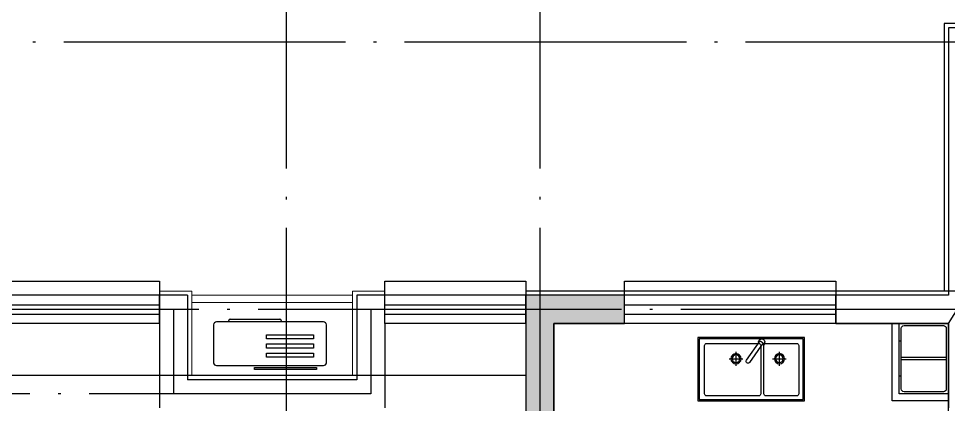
# Model space of a CAD drawing. Extents: x 802298 to 1915382, y -2285475 to -1340051.
# Drawn here: x 1380190 to 1386790, y -2227301 to -2224561 of the extents above; entities that cross this region are included whole.
import ezdxf

# ---------------------------------------------------------------- set-up
doc = ezdxf.new("R2010")
doc.units = 0
doc.header["$LTSCALE"] = 1000
doc.header["$MEASUREMENT"] = 0
doc.linetypes.add('DASH', pattern=[0.35, 0.25, -0.1])
doc.linetypes.add('DOTE', pattern=[2.42, 2, -0.2, 0.02, -0.2])
doc.layers.get('0').update_dxf_attribs({"linetype": 'CONTINUOUS'})
for name, color, linetype in [('8', 8, 'CONTINUOUS'), ('DOTE', 1, 'CONTINUOUS'), ('WALL', 9, 'CONTINUOUS'), ('WINDOW', 4, 'CONTINUOUS'), ('厨卫', 154, 'CONTINUOUS'), ('家具', 33, 'CONTINUOUS'), ('窗檐', 6, 'CONTINUOUS'), ('结构', 7, 'CONTINUOUS')]:
    doc.layers.add(name, color=color, linetype=linetype)
doc.layers.add('保温', color=150, linetype='CONTINUOUS', lineweight=9)
doc.layers.add('栏杆百叶', color=36, linetype='CONTINUOUS', lineweight=9)
doc.layers.add('面积－户', color=2, linetype='CONTINUOUS', plot=False)

# ---------------------------------------------------------------- blocks, each defined once
blk = doc.blocks.new('A$C1BE601A8')
for p, q in [((0, 0), (0, 450)), ((0, 450), (757, 450)), ((10, 10), (10, 440)), ((10, 440), (747, 440)), ((273, 408.4), (55.7, 408.4)), ((315, 426.6), (293.3, 411.4)), ((293.3, 411.4), (390, 273.1)), ((411.8, 288.3), (315, 426.6)), ((694.6, 408.4), (325.5, 408.4)), ((747, 440), (747, 10)), ((757, 450), (757, 0)), ((40.7, 393.4), (40.7, 50.3)), ((177.7, 248.1), (177.7, 348.3)), ((288, 50.3), (288, 393.4)), ((310.5, 393.4), (310.5, 50.3)), ((486.1, 248.1), (486.1, 348.3)), ((709.6, 50.3), (709.6, 393.4)), ((225.9, 299.6), (129.9, 299.6)), ((534.3, 299.6), (438.3, 299.6)), ((757, 0), (0, 0)), ((747, 10), (10, 10)), ((55.7, 35.3), (273, 35.3)), ((325.5, 35.3), (694.6, 35.3))]:
    blk.add_line(p, q)
for centre, radius in [((177.7, 299.6), 36.1), ((486.1, 299.6), 36.1), ((177.7, 299.6), 27.1), ((486.1, 299.6), 27.1)]:
    blk.add_circle(centre, radius)
for centre, radius, start, end in [((55.7, 393.4), 15, 90, 180), ((273, 393.4), 15, 0, 90), ((304.2, 419), 21.7, 342.60679, 267.3353), ((325.5, 393.4), 15, 90, 180), ((694.6, 393.4), 15, 0, 90), ((400.9, 280.7), 13.3, 214.97105, 34.97105), ((55.7, 50.3), 15, 180, 270), ((273, 50.3), 15, 270, 0), ((325.5, 50.3), 15, 180, 270), ((694.6, 50.3), 15, 270, 0)]:
    blk.add_arc(centre, radius, start, end)
blk = doc.blocks.new('A$C3CC255BA')
for p, q in [((242.5, 435), (242.5, 115)), ((257.5, 435), (257.5, 115)), ((125, 115), (125, 100)), ((375, 115), (375, 100))]:
    blk.add_line(p, q)
blk.add_lwpolyline([(500, 100), (0, 100), (0, 450), (500, 450)], close=True)
blk.add_lwpolyline([(550, 450), (550, 50), (0, 50)])
blk.add_lwpolyline([(465, 115), (35, 115, -0.414214), (15, 135), (15, 415, -0.414214), (35, 435), (465, 435, -0.414214), (485, 415), (485, 135, -0.414214)], format="xyb", close=True)
blk = doc.blocks.new('asfafasfsafaffd')
at = {"color": 8, "ltscale": 0.5}
blk.add_lwpolyline([(1625596, -1336991.5), (1626296, -1336991.5), (1626296, -1338291.5), (1626096, -1338291.5), (1626096, -1337191.5), (1625596, -1337191.5)], close=True, dxfattribs=at)
for points in [[(1625596, -1336991.5), (1625596, -1337191.5), (1626096, -1336991.5), (1626096, -1337191.5)], [(1626296, -1338291.5), (1626096, -1338291.5), (1626296, -1336991.5), (1626096, -1336991.5)]]:
    blk.add_solid(points, dxfattribs=at)
blk = doc.blocks.new('A$C4EB5717C')
at = {"layer": '家具', "color": 8}
for p, q in [((520.3, 110), (520.3, 120)), ((883.1, 100), (530.3, 100)), ((893.1, 120), (893.1, 110))]:
    blk.add_line(p, q, dxfattribs=at)
at = {"layer": '家具'}
blk.add_lwpolyline([(220, 120), (980, 120, 0.414214), (1000, 140), (1000, 410, 0.414214), (980, 430), (220, 430, 0.414214), (200, 410), (200, 140, 0.414214)], format="xyb", close=True, dxfattribs=at)
at = {"layer": '家具', "color": 8}
for points in [[(269.2, 459.1), (709, 459.1), (709, 444), (269.2, 444)], [(290.4, 371.5), (625.9, 371.5), (625.9, 342.6), (290.4, 342.6)], [(290.4, 305.7), (625.9, 305.7), (625.9, 276.8), (290.4, 276.8)], [(290.4, 239.9), (625.9, 239.9), (625.9, 211), (290.4, 211)]]:
    blk.add_lwpolyline(points, close=True, dxfattribs=at)
for centre, start, end in [((530.3, 110), 180, 270), ((883.1, 110), 270, 0)]:
    blk.add_arc(centre, 10, start, end, dxfattribs=at)
blk = doc.blocks.new('$TCHSYS$WIN2D')
for p, q in [((-0.5, 0.5), (0.5, 0.5)), ((-0.5, 0.5), (-0.5, -0.5)), ((0.5, 0.5), (0.5, -0.5)), ((0.5, 0.1667), (-0.5, 0.1667)), ((0.5, -0.1667), (-0.5, -0.1667)), ((-0.5, -0.5), (0.5, -0.5))]:
    blk.add_line(p, q)

msp = doc.modelspace()

# ---------------------------------------------------------------- linework, layer by layer
at = {"layer": '8', "linetype": 'DASH'}
msp.add_line((1386790.5, -2226726.4), (1395905.9, -2212239.2), dxfattribs=at)
at = {"layer": 'DOTE', "linetype": 'DOTE'}
for p, q in [((1382090.5, -2223626.4), (1382090.5, -2229626.4)), ((1383890.5, -2223626.4), (1383890.5, -2231126.4)), ((1378090.5, -2224726.4), (1412590.5, -2224726.4)), ((1383890.5, -2226626.4), (1378090.5, -2226626.4)), ((1381290.5, -2226626.4), (1381290.5, -2227226.4)), ((1382690.5, -2226626.4), (1382690.5, -2227226.4)), ((1386890.5, -2226626.4), (1383890.5, -2226626.4)), ((1382690.5, -2227226.4), (1378090.5, -2227226.4))]:
    msp.add_line(p, q, dxfattribs=at)
at = {"layer": 'WALL'}
for p, q in [((1386790.5, -2224626.4), (1386790.5, -2226526.4)), ((1390590.5, -2224626.4), (1386790.5, -2224626.4)), ((1381390.5, -2226526.4), (1381190.5, -2226526.4)), ((1381190.5, -2226526.4), (1381190.5, -2226726.4)), ((1381390.5, -2226526.4), (1381390.5, -2227126.4)), ((1382790.5, -2226526.4), (1382590.5, -2226526.4)), ((1382590.5, -2226526.4), (1382590.5, -2227126.4)), ((1382790.5, -2226726.4), (1382790.5, -2226526.4)), ((1383890.5, -2226526.4), (1383790.5, -2226526.4)), ((1383790.5, -2226526.4), (1383790.5, -2226726.4)), ((1384490.5, -2226526.4), (1383890.5, -2226526.4)), ((1384490.5, -2226726.4), (1384490.5, -2226526.4)), ((1386790.5, -2226526.4), (1385990.5, -2226526.4)), ((1385990.5, -2226526.4), (1385990.5, -2226726.4)), ((1381190.5, -2226726.4), (1381190.5, -2227326.4)), ((1382790.5, -2226726.4), (1382790.5, -2227326.4)), ((1383790.5, -2226726.4), (1383790.5, -2228726.4)), ((1383990.5, -2226726.4), (1383990.5, -2228726.4)), ((1383990.5, -2226726.4), (1384490.5, -2226726.4)), ((1385990.5, -2226726.4), (1386790.5, -2226726.4)), ((1386790.5, -2226726.4), (1386790.5, -2227326.4)), ((1382090.5, -2227126.4), (1381390.5, -2227126.4)), ((1382590.5, -2227126.4), (1382090.5, -2227126.4))]:
    msp.add_line(p, q, dxfattribs=at)
at = {"layer": '保温', "ltscale": 0.5}
for points in [[(1385990.5, -2226526.4), (1385990.5, -2226496.4), (1386760.5, -2226496.4), (1386760.5, -2224596.4), (1390590.5, -2224596.4), (1390590.5, -2224626.4)], [(1381190.5, -2226526.4), (1381190.5, -2226496.4), (1381420.5, -2226496.4), (1381420.5, -2227096.4), (1382560.5, -2227096.4), (1382560.5, -2226496.4), (1382790.5, -2226496.4), (1382790.5, -2226526.4)], [(1383790.5, -2226526.4), (1383790.5, -2226496.4), (1384490.5, -2226496.4), (1384490.5, -2226526.4)]]:
    msp.add_lwpolyline(points, dxfattribs=at)
at = {"layer": '厨卫'}
msp.add_lwpolyline([(1386790.5, -2228426.4), (1386790.5, -2226726.4), (1383990.5, -2226726.4), (1383990.5, -2228407)], dxfattribs=at)
at = {"layer": '栏杆百叶'}
for p, q in [((1382560.5, -2226526.4), (1381420.5, -2226526.4)), ((1382560.5, -2226576.4), (1381420.5, -2226576.4))]:
    msp.add_line(p, q, dxfattribs=at)
at = {"layer": '窗檐', "ltscale": 0.5}
for points in [[(1379690.5, -2226526.4), (1379690.5, -2226426.4), (1381190.5, -2226426.4), (1381190.5, -2226526.4)], [(1382790.5, -2226526.4), (1382790.5, -2226426.4), (1383790.5, -2226426.4), (1383790.5, -2226526.4)], [(1384490.5, -2226526.4), (1384490.5, -2226426.4), (1385990.5, -2226426.4), (1385990.5, -2226526.4)]]:
    msp.add_lwpolyline(points, dxfattribs=at)
at = {"layer": '面积－户'}
msp.add_lwpolyline([(1402220.5, -2226496.4), (1400320.5, -2226496.4), (1400320.5, -2224596.4), (1395060.5, -2224596.4), (1395060.5, -2229526.4), (1392020.5, -2231126.4), (1395060.5, -2231126.4), (1395060.5, -2233126.4), (1395060.5, -2233696.4), (1394020.5, -2233696.4), (1394020.5, -2233096.4), (1391990.5, -2233096.4), (1392020.5, -2233096.4), (1392020.5, -2224596.4), (1386760.5, -2224596.4), (1386760.5, -2226496.4), (1383790.5, -2226496.4), (1383790.5, -2227096.4), (1381420.5, -2227096.4), (1379090.5, -2227096.4), (1379090.5, -2233626.4), (1379090.5, -2233656.4), (1380160.5, -2233656.4), (1380160.5, -2239526.4)], dxfattribs=at)
msp.add_lwpolyline([(1402220.5, -2226496.4), (1400320.5, -2226496.4), (1400320.5, -2224596.4), (1395060.5, -2224596.4), (1395060.5, -2229526.4), (1392020.5, -2231126.4), (1395060.5, -2231126.4), (1395060.5, -2233126.4), (1395060.5, -2233696.4), (1394020.5, -2233696.4), (1394020.5, -2233096.4), (1391990.5, -2233096.4), (1392020.5, -2233096.4), (1392020.5, -2224596.4), (1386760.5, -2224596.4), (1386760.5, -2226496.4), (1383790.5, -2226496.4), (1383790.5, -2227096.4), (1381420.5, -2227096.4), (1379090.5, -2227096.4), (1379090.5, -2233626.4), (1379090.5, -2233656.4), (1380160.5, -2233656.4), (1380160.5, -2239526.4)], dxfattribs=at)
msp.add_lwpolyline([(1386890.5, -2229626.4), (1386890.5, -2226626.4), (1386890.5, -2226496.4), (1383790.5, -2226496.4), (1383790.5, -2227096.4), (1379090.5, -2227096.4), (1379090.5, -2233656.4), (1380160.5, -2233656.4), (1380160.5, -2239656.4), (1384020.5, -2239656.4), (1384020.5, -2238456.4), (1387960.5, -2238456.4), (1388090.5, -2238456.4), (1388090.5, -2232426.4), (1388090.5, -2229626.4)], close=True, dxfattribs=at)
msp.add_lwpolyline([(1386890.5, -2229626.4), (1386890.5, -2226626.4), (1386890.5, -2226496.4), (1383790.5, -2226496.4), (1383790.5, -2227096.4), (1379090.5, -2227096.4), (1379090.5, -2233656.4), (1380160.5, -2233656.4), (1380160.5, -2239656.4), (1384020.5, -2239656.4), (1384020.5, -2238456.4), (1387960.5, -2238456.4), (1388090.5, -2238456.4), (1388090.5, -2232426.4), (1388090.5, -2229626.4)], close=True, dxfattribs=at)

# ---------------------------------------------------------------- block references
at = {"layer": 'WINDOW', "color": 4, "yscale": 200}
for p, xscale, zscale, rotation in [((1380440.5, -2226626.4), 1500, 1500, 180.0000000435497), ((1383290.5, -2226626.4), 1000, 1000, 180.0000000435336), ((1385240.5, -2226626.4), 1500, 1500, 180.0000000431067)]:
    msp.add_blockref('$TCHSYS$WIN2D', p, dxfattribs=dict(at, xscale=xscale, zscale=zscale, rotation=rotation))
at = {"layer": '厨卫', "extrusion": (0, 0, -1), "xscale": -1, "zscale": -1, "rotation": 89.99999994663916}
msp.add_blockref('A$C3CC255BA', (-1386340.5, -2226726.4), dxfattribs=at)
at = {"layer": '厨卫', "xscale": -1, "rotation": 359.9999999866598}
msp.add_blockref('A$C1BE601A8', (1385768.9, -2227276.4), dxfattribs=at)
at = {"layer": '家具', "rotation": 180.0000000400206}
msp.add_blockref('A$C4EB5717C', (1382574.9, -2226595.1), dxfattribs=at)
at = {"layer": '结构', "xscale": -1, "rotation": 4.669073128127366e-08}
msp.add_blockref('asfafasfsafaffd', (3010086.5, -889534.8), dxfattribs=at)

doc.saveas('drawing.dxf')
